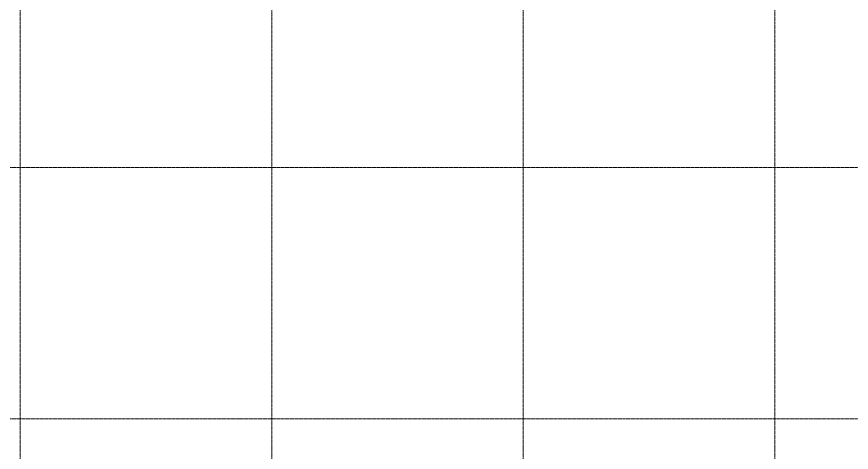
# Model space of a CAD drawing. Header units: millimetres. Extents: x -4730 to 98194, y -4296 to 93388.
# Drawn here: x 15415 to 35324, y 53705 to 64096 of the extents above; entities that cross this region are included whole.
import ezdxf

# ---------------------------------------------------------------- set-up
doc = ezdxf.new("R2010")
doc.units = ezdxf.units.MM
doc.linetypes.add('Линия сетки', pattern=[22.225, 12.7, -3.175, 3.175, -3.175])
doc.layers.add('Оси', color=7, linetype='Continuous', lineweight=9)

msp = doc.modelspace()

# ---------------------------------------------------------------- linework, layer by layer
at = {"layer": 'Оси', "linetype": 'Линия сетки'}
for p, q in [((15500, 93388.3703), (15500, -3096.3487)), ((21500, 93388.3703), (21500, -3096.3487)), ((27500, 93388.3703), (27500, -3096.3487)), ((33500, 93388.3703), (33500, -3096.3487)), ((98194.2682, 60500), (-3530.0173, 60500)), ((98194.2682, 54500), (-3530.0173, 54500))]:
    msp.add_line(p, q, dxfattribs=at)

doc.saveas('drawing.dxf')
